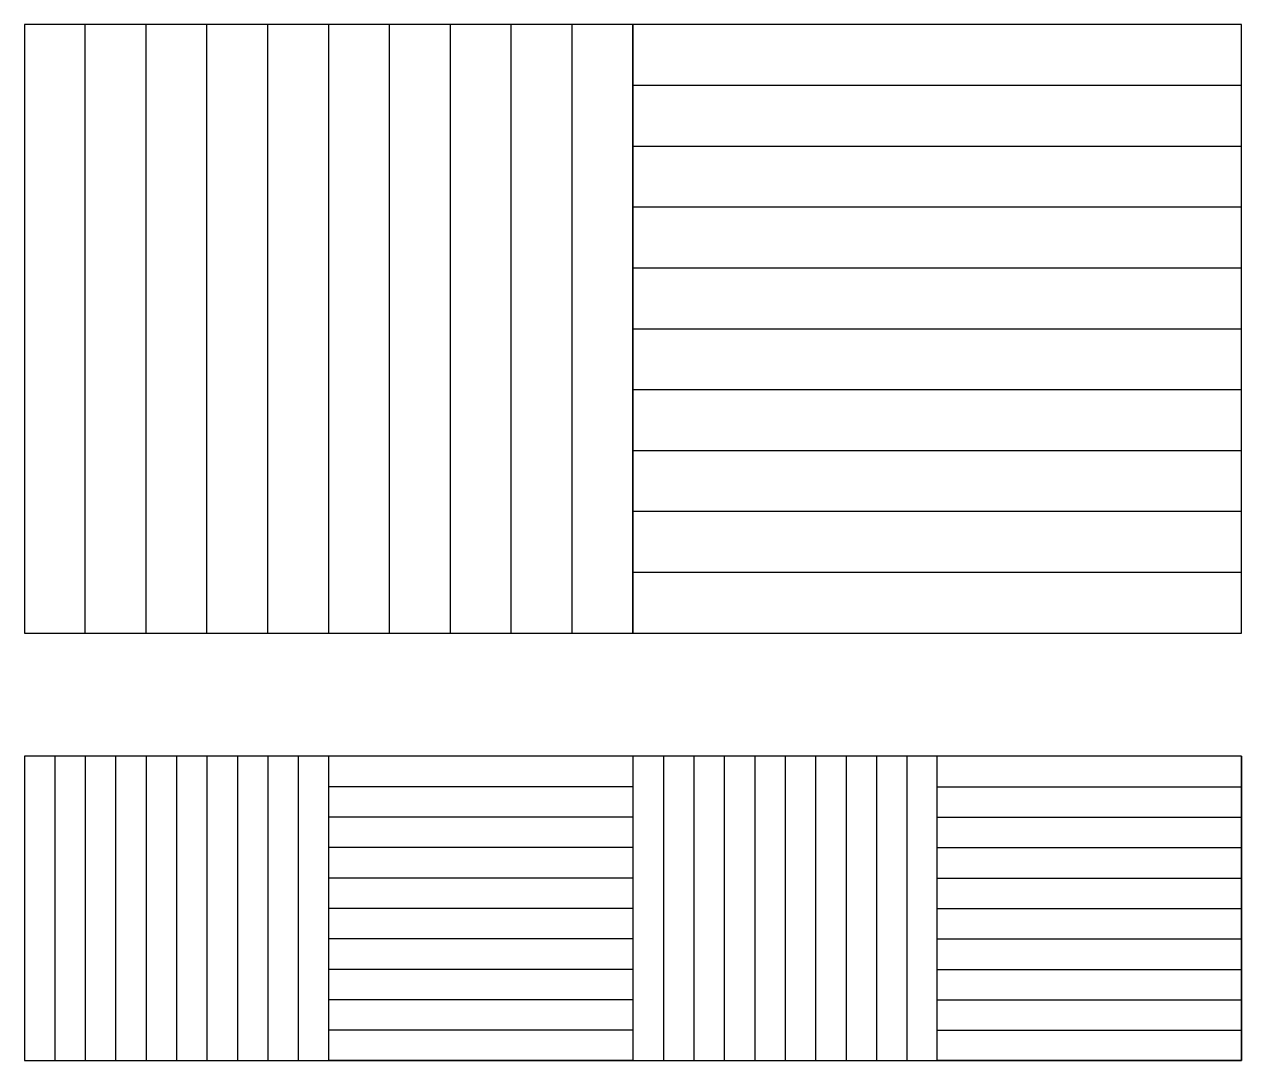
# Model space of a CAD drawing. Header units: millimetres. Extents: x 1565.4 to 1645.4, y 1245 to 1313.1.
import ezdxf

# ---------------------------------------------------------------- set-up
doc = ezdxf.new("R2010")
doc.units = ezdxf.units.MM

msp = doc.modelspace()

# ---------------------------------------------------------------- linework, layer by layer
for p, q in [((1605.361, 1313.133), (1565.361, 1313.133)), ((1565.361, 1313.133), (1565.361, 1273.133)), ((1569.361, 1273.133), (1569.361, 1313.133)), ((1573.361, 1273.133), (1573.361, 1313.133)), ((1577.361, 1273.133), (1577.361, 1313.133)), ((1581.361, 1273.133), (1581.361, 1313.133)), ((1585.361, 1273.133), (1585.361, 1313.133)), ((1589.361, 1273.133), (1589.361, 1313.133)), ((1593.361, 1273.133), (1593.361, 1313.133)), ((1597.361, 1273.133), (1597.361, 1313.133)), ((1601.361, 1273.133), (1601.361, 1313.133)), ((1605.361, 1273.133), (1605.361, 1313.133)), ((1645.361, 1313.133), (1605.361, 1313.133)), ((1605.361, 1313.133), (1605.361, 1309.133)), ((1645.361, 1273.133), (1645.361, 1313.133)), ((1605.361, 1309.133), (1605.361, 1305.133)), ((1605.361, 1309.133), (1645.361, 1309.133)), ((1605.361, 1305.133), (1605.361, 1301.133)), ((1605.361, 1305.133), (1645.361, 1305.133)), ((1605.361, 1301.133), (1605.361, 1297.133)), ((1605.361, 1301.133), (1645.361, 1301.133)), ((1605.361, 1297.133), (1605.361, 1293.133)), ((1605.361, 1297.133), (1645.361, 1297.133)), ((1605.361, 1293.133), (1605.361, 1289.133)), ((1605.361, 1293.133), (1645.361, 1293.133)), ((1605.361, 1289.133), (1605.361, 1285.133)), ((1605.361, 1289.133), (1645.361, 1289.133)), ((1605.361, 1285.133), (1605.361, 1281.133)), ((1605.361, 1285.133), (1645.361, 1285.133)), ((1605.361, 1281.133), (1605.361, 1277.133)), ((1605.361, 1281.133), (1645.361, 1281.133)), ((1605.361, 1277.133), (1605.361, 1273.133)), ((1605.361, 1277.133), (1645.361, 1277.133)), ((1565.361, 1273.133), (1605.361, 1273.133)), ((1565.361, 1273.133), (1569.361, 1273.133)), ((1569.361, 1273.133), (1573.361, 1273.133)), ((1573.361, 1273.133), (1577.361, 1273.133)), ((1577.361, 1273.133), (1581.361, 1273.133)), ((1581.361, 1273.133), (1585.361, 1273.133)), ((1585.361, 1273.133), (1589.361, 1273.133)), ((1589.361, 1273.133), (1593.361, 1273.133)), ((1593.361, 1273.133), (1597.361, 1273.133)), ((1597.361, 1273.133), (1601.361, 1273.133)), ((1601.361, 1273.133), (1605.361, 1273.133)), ((1605.361, 1273.133), (1645.361, 1273.133)), ((1645.361, 1265.035), (1565.361, 1265.035)), ((1565.361, 1265.035), (1565.361, 1245.035)), ((1567.361, 1265.035), (1565.361, 1265.035)), ((1569.361, 1265.035), (1567.361, 1265.035)), ((1567.361, 1265.035), (1567.361, 1245.035)), ((1571.361, 1265.035), (1569.361, 1265.035)), ((1569.361, 1265.035), (1569.361, 1245.035)), ((1573.361, 1265.035), (1571.361, 1265.035)), ((1571.361, 1265.035), (1571.361, 1245.035)), ((1575.361, 1265.035), (1573.361, 1265.035)), ((1573.361, 1265.035), (1573.361, 1245.035)), ((1577.361, 1265.035), (1575.361, 1265.035)), ((1575.361, 1265.035), (1575.361, 1245.035)), ((1579.361, 1265.035), (1577.361, 1265.035)), ((1577.361, 1265.035), (1577.361, 1245.035)), ((1581.361, 1265.035), (1579.361, 1265.035)), ((1579.361, 1265.035), (1579.361, 1245.035)), ((1583.361, 1265.035), (1581.361, 1265.035)), ((1581.361, 1265.035), (1581.361, 1245.035)), ((1585.361, 1265.035), (1583.361, 1265.035)), ((1583.361, 1265.035), (1583.361, 1245.035)), ((1585.361, 1245.035), (1585.361, 1265.035)), ((1585.361, 1263.035), (1585.361, 1265.035)), ((1625.361, 1265.035), (1605.361, 1265.035)), ((1605.361, 1265.035), (1605.361, 1245.035)), ((1607.361, 1265.035), (1605.361, 1265.035)), ((1605.361, 1265.035), (1605.361, 1263.035)), ((1609.361, 1265.035), (1607.361, 1265.035)), ((1607.361, 1265.035), (1607.361, 1245.035)), ((1611.361, 1265.035), (1609.361, 1265.035)), ((1609.361, 1265.035), (1609.361, 1245.035)), ((1613.361, 1265.035), (1611.361, 1265.035)), ((1611.361, 1265.035), (1611.361, 1245.035)), ((1615.361, 1265.035), (1613.361, 1265.035)), ((1613.361, 1265.035), (1613.361, 1245.035)), ((1617.361, 1265.035), (1615.361, 1265.035)), ((1615.361, 1265.035), (1615.361, 1245.035)), ((1619.361, 1265.035), (1617.361, 1265.035)), ((1617.361, 1265.035), (1617.361, 1245.035)), ((1621.361, 1265.035), (1619.361, 1265.035)), ((1619.361, 1265.035), (1619.361, 1245.035)), ((1623.361, 1265.035), (1621.361, 1265.035)), ((1621.361, 1265.035), (1621.361, 1245.035)), ((1625.361, 1265.035), (1623.361, 1265.035)), ((1623.361, 1265.035), (1623.361, 1245.035)), ((1625.361, 1245.035), (1625.361, 1265.035)), ((1625.361, 1263.035), (1625.361, 1265.035)), ((1645.361, 1265.035), (1645.361, 1245.035)), ((1645.361, 1245.035), (1645.361, 1265.035)), ((1585.361, 1261.035), (1585.361, 1263.035)), ((1605.361, 1263.035), (1585.361, 1263.035)), ((1605.361, 1263.035), (1605.361, 1261.035)), ((1625.361, 1261.035), (1625.361, 1263.035)), ((1625.361, 1263.035), (1645.361, 1263.035)), ((1585.361, 1259.035), (1585.361, 1261.035)), ((1605.361, 1261.035), (1585.361, 1261.035)), ((1605.361, 1261.035), (1605.361, 1259.035)), ((1625.361, 1259.035), (1625.361, 1261.035)), ((1625.361, 1261.035), (1645.361, 1261.035)), ((1585.361, 1257.035), (1585.361, 1259.035)), ((1605.361, 1259.035), (1585.361, 1259.035)), ((1605.361, 1259.035), (1605.361, 1257.035)), ((1625.361, 1257.035), (1625.361, 1259.035)), ((1625.361, 1259.035), (1645.361, 1259.035)), ((1585.361, 1255.035), (1585.361, 1257.035)), ((1605.361, 1257.035), (1585.361, 1257.035)), ((1605.361, 1257.035), (1605.361, 1255.035)), ((1625.361, 1255.035), (1625.361, 1257.035)), ((1625.361, 1257.035), (1645.361, 1257.035)), ((1585.361, 1253.035), (1585.361, 1255.035)), ((1605.361, 1255.035), (1585.361, 1255.035)), ((1605.361, 1255.035), (1605.361, 1253.035)), ((1625.361, 1253.035), (1625.361, 1255.035)), ((1625.361, 1255.035), (1645.361, 1255.035)), ((1585.361, 1251.035), (1585.361, 1253.035)), ((1605.361, 1253.035), (1585.361, 1253.035)), ((1605.361, 1253.035), (1605.361, 1251.035)), ((1625.361, 1251.035), (1625.361, 1253.035)), ((1625.361, 1253.035), (1645.361, 1253.035)), ((1585.361, 1249.035), (1585.361, 1251.035)), ((1605.361, 1251.035), (1585.361, 1251.035)), ((1605.361, 1251.035), (1605.361, 1249.035)), ((1625.361, 1249.035), (1625.361, 1251.035)), ((1625.361, 1251.035), (1645.361, 1251.035)), ((1585.361, 1247.035), (1585.361, 1249.035)), ((1605.361, 1249.035), (1585.361, 1249.035)), ((1605.361, 1249.035), (1605.361, 1247.035)), ((1625.361, 1247.035), (1625.361, 1249.035)), ((1625.361, 1249.035), (1645.361, 1249.035)), ((1585.361, 1245.035), (1585.361, 1247.035)), ((1605.361, 1247.035), (1585.361, 1247.035)), ((1605.361, 1247.035), (1605.361, 1245.035)), ((1625.361, 1245.035), (1625.361, 1247.035)), ((1625.361, 1247.035), (1645.361, 1247.035)), ((1565.361, 1245.035), (1645.361, 1245.035)), ((1605.361, 1245.035), (1585.361, 1245.035)), ((1587.361, 1245.035), (1585.361, 1245.035)), ((1589.361, 1245.035), (1587.361, 1245.035)), ((1591.361, 1245.035), (1589.361, 1245.035)), ((1593.361, 1245.035), (1591.361, 1245.035)), ((1595.361, 1245.035), (1593.361, 1245.035)), ((1597.361, 1245.035), (1595.361, 1245.035)), ((1599.361, 1245.035), (1597.361, 1245.035)), ((1601.361, 1245.035), (1599.361, 1245.035)), ((1603.361, 1245.035), (1601.361, 1245.035)), ((1605.361, 1245.035), (1603.361, 1245.035)), ((1645.361, 1245.035), (1625.361, 1245.035)), ((1627.361, 1245.035), (1625.361, 1245.035)), ((1629.361, 1245.035), (1627.361, 1245.035)), ((1631.361, 1245.035), (1629.361, 1245.035)), ((1633.361, 1245.035), (1631.361, 1245.035)), ((1635.361, 1245.035), (1633.361, 1245.035)), ((1637.361, 1245.035), (1635.361, 1245.035)), ((1639.361, 1245.035), (1637.361, 1245.035)), ((1641.361, 1245.035), (1639.361, 1245.035)), ((1643.361, 1245.035), (1641.361, 1245.035)), ((1645.361, 1245.035), (1643.361, 1245.035))]:
    msp.add_line(p, q)

doc.saveas('drawing.dxf')
